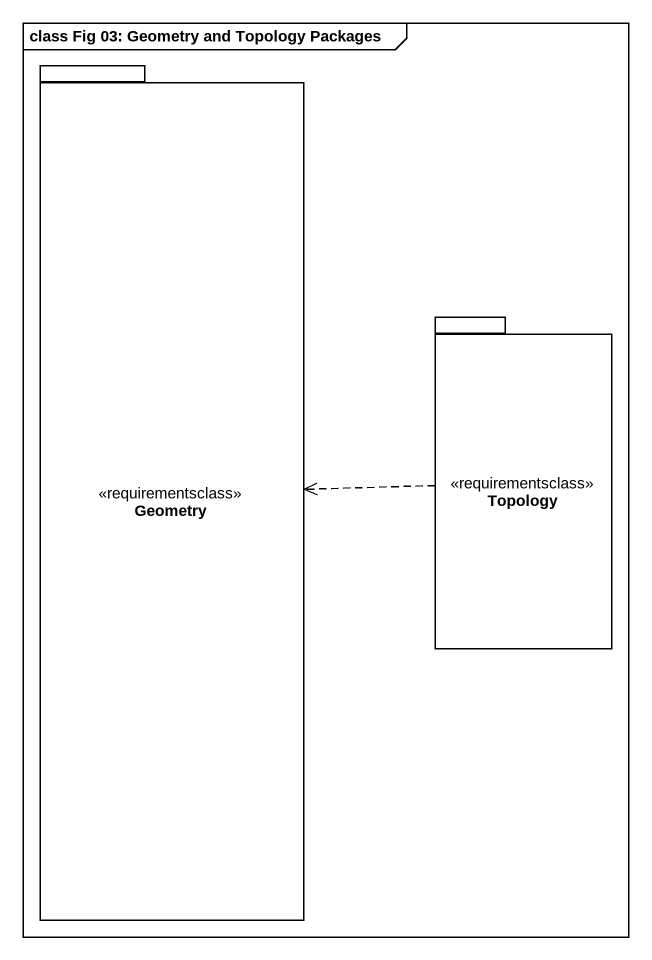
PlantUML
@startuml
mainframe class Fig 03: Geometry and Topology Packages
package Geometry <<requirementsclass>> {
}
package Topology <<requirementsclass>> {
}
Topology .left.> Geometry
@enduml
